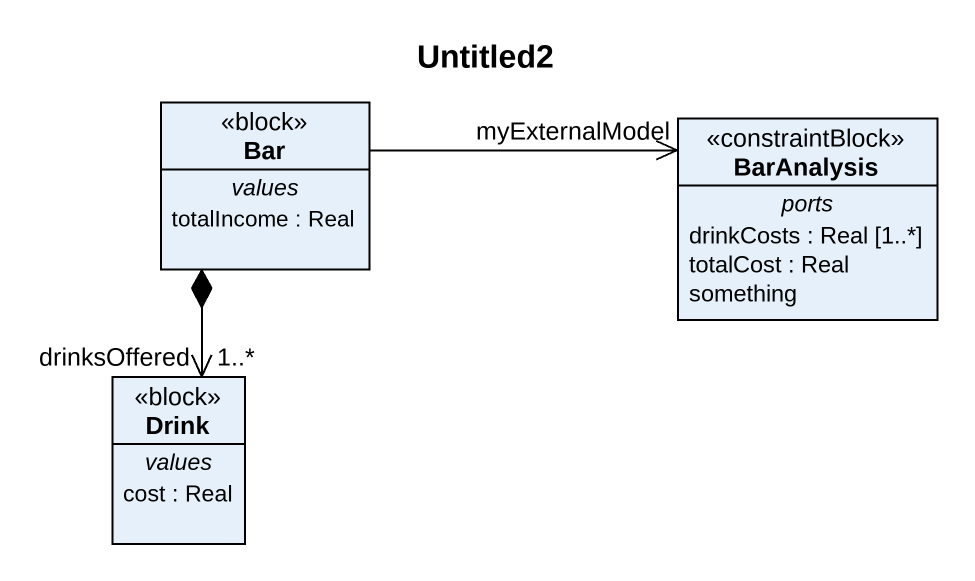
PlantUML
@startuml
title Untitled2
hide circle
hide empty members
class Bar <<block>> {
  -- values --
  totalIncome : Real
}
class BarAnalysis <<constraintBlock>> {
  -- ports --
  drinkCosts : Real [1..*]
  totalCost : Real
  something
}
class Drink <<block>> {
  -- values --
  cost : Real
}
Bar -right-> "myExternalModel" BarAnalysis
Bar *--> "drinksOffered\n1..*" Drink
@enduml
